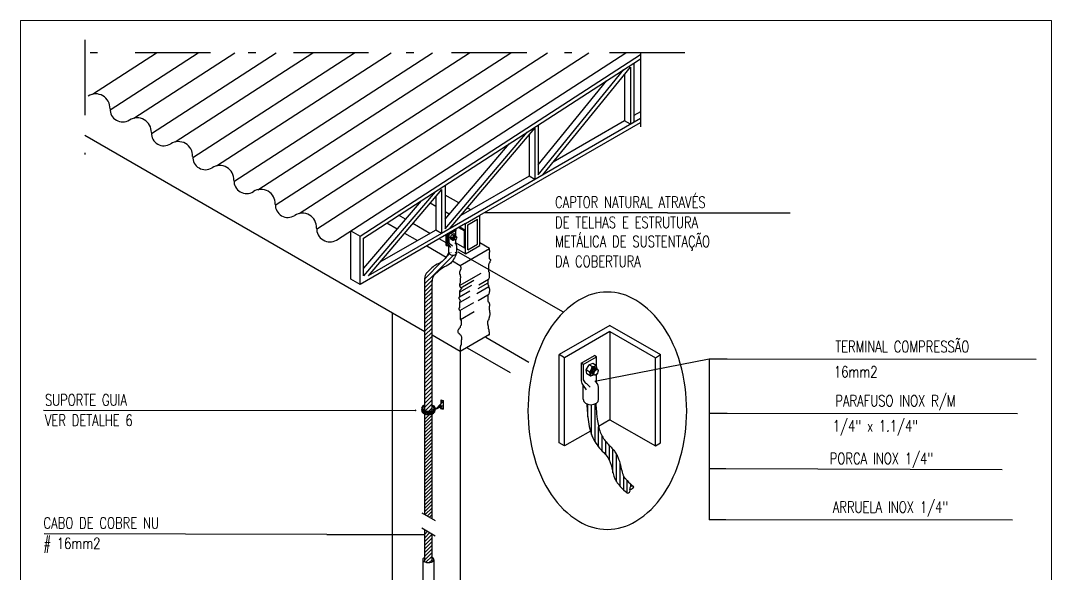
# Model space of a CAD drawing. Header units: inches. Extents: x 462047 to 462370, y 9198028 to 9198209.
# Drawn here: x 462308.33 to 462322.02, y 9198159.42 to 9198166.76 of the extents above; entities that cross this region are included whole.
import ezdxf

# ---------------------------------------------------------------- set-up
doc = ezdxf.new("R2010")
doc.units = ezdxf.units.IN
doc.header["$MEASUREMENT"] = 0
doc.linetypes.add('DASHDOTX2', pattern=[2, 1, -0.5, 0, -0.5])
for name, color, linetype in [('15', 1, 'Continuous'), ('25', 2, 'Continuous'), ('C02', 2, 'Continuous')]:
    doc.layers.add(name, color=color, linetype=linetype)
doc.layers.add('I-LIN_CHAMADA', color=9, linetype='Continuous', lineweight=9)
doc.styles.add('25CL', font='ROMANS.shx', dxfattribs={"height": 2.5})

msp = doc.modelspace()

# ---------------------------------------------------------------- hatches: boundary and pattern name
h = msp.add_hatch()
h.set_pattern_fill('ANSI31', color=256, scale=0.015, style=0)
h.set_pattern_definition([(45, (462238.9156, 9198105.52271), (-0.03367596, 0.03367596), [])])
edge = h.paths.add_edge_path()
edge.add_spline(control_points=[(462314.067, 9198163.569), (462314.089, 9198163.6), (462314.105, 9198163.636), (462314.121, 9198163.672)], knot_values=[0, 0, 0, 0, 1.886403, 1.886403, 1.886403, 1.886403], degree=3, periodic=0)
edge.add_ellipse((462314.071, 9198163.684), major_axis=(-0.0526, 0), ratio=0.708671, start_angle=0, end_angle=180, ccw=False)
edge.add_spline(control_points=[(462314.019, 9198163.684), (462314.007, 9198163.662), (462313.995, 9198163.64), (462313.981, 9198163.619)], knot_values=[0, 0, 0, 0, 1.216225, 1.216225, 1.216225, 1.216225], degree=3, periodic=0)
edge.add_spline(control_points=[(462313.981, 9198163.619), (462313.966, 9198163.598), (462313.929, 9198163.553), (462313.82, 9198163.511), (462313.759, 9198163.45), (462313.723, 9198163.412)], knot_values=[1.216225, 1.216225, 1.216225, 1.216225, 2.495653, 4.199074, 6.793347, 6.793347, 6.793347, 6.793347], degree=3, periodic=0)
edge.add_arc((462313.818, 9198163.34), 0.12, 142.735, 180)
edge.add_line((462313.698, 9198163.34), (462313.698, 9198163.333))
edge.add_line((462313.698, 9198163.333), (462313.797, 9198163.328))
edge.add_arc((462313.915, 9198163.303), 0.12, 142.735, 168.3404, ccw=False)
edge.add_spline(control_points=[(462313.819, 9198163.376), (462313.856, 9198163.413), (462313.917, 9198163.475), (462314.02, 9198163.514), (462314.055, 9198163.553), (462314.067, 9198163.569)], knot_values=[1.886403, 1.886403, 1.886403, 1.886403, 4.480676, 6.184097, 7.189229, 7.189229, 7.189229, 7.189229], degree=3, periodic=0)
h = msp.add_hatch()
h.set_pattern_fill('ANSI31', color=256, scale=0.015, angle=45, style=0)
h.set_pattern_definition([(90, (462238.85418, 9198106.10481), (-0.047625, 1e-17), [])])
edge = h.paths.add_edge_path()
edge.add_spline(control_points=[(462316.005, 9198161.373), (462316.005, 9198161.375), (462316.005, 9198161.377), (462315.998, 9198161.408), (462315.992, 9198161.438), (462315.982, 9198161.515), (462315.978, 9198161.561), (462315.973, 9198161.631), (462315.971, 9198161.654), (462315.97, 9198161.678)], knot_values=[0.035275, 0.035275, 0.035275, 0.035275, 0.144532, 0.144532, 1.839199, 1.839199, 4.284583, 4.284583, 5.471999, 5.471999, 5.471999, 5.471999], degree=3, periodic=0)
edge.add_ellipse((462315.905, 9198161.733), major_axis=(-0.102, 0), ratio=0.708671, start_angle=57.5485, end_angle=129.7624, ccw=False)
edge.add_spline(control_points=[(462315.85, 9198161.672), (462315.855, 9198161.593), (462315.863, 9198161.473), (462315.886, 9198161.351), (462315.898, 9198161.311)], knot_values=[0, 0, 0, 0, 3.980117, 6.065728, 6.065728, 6.065728, 6.065728], degree=3, periodic=0)
edge.add_spline(control_points=[(462315.898, 9198161.311), (462315.909, 9198161.27), (462315.949, 9198161.164), (462316.043, 9198161.056), (462316.185, 9198160.912), (462316.182, 9198160.672), (462316.322, 9198160.545), (462316.387, 9198160.488)], knot_values=[6.065728, 6.065728, 6.065728, 6.065728, 8.162369, 11.726694, 13.110325, 18.108707, 22.283987, 22.283987, 22.283987, 22.283987], degree=3, periodic=0)
edge.add_arc((462316.39, 9198160.523), 0.0351, 264.8281, 380.4869)
edge.add_arc((462316.453, 9198160.547), 0.0323, 49.6337, 200.4869, ccw=False)
edge.add_spline(control_points=[(462316.474, 9198160.571), (462316.466, 9198160.579), (462316.458, 9198160.586), (462316.417, 9198160.621), (462316.389, 9198160.648), (462316.36, 9198160.683), (462316.353, 9198160.693), (462316.344, 9198160.707), (462316.341, 9198160.712), (462316.336, 9198160.721), (462316.334, 9198160.726), (462316.329, 9198160.737), (462316.327, 9198160.743), (462316.317, 9198160.772), (462316.31, 9198160.8), (462316.295, 9198160.865), (462316.287, 9198160.901), (462316.267, 9198160.955), (462316.261, 9198160.971), (462316.249, 9198160.995), (462316.245, 9198161.003), (462316.235, 9198161.019), (462316.23, 9198161.027), (462316.214, 9198161.05), (462316.203, 9198161.063), (462316.185, 9198161.083), (462316.179, 9198161.09), (462316.166, 9198161.103), (462316.161, 9198161.109), (462316.148, 9198161.122), (462316.141, 9198161.129), (462316.116, 9198161.158), (462316.098, 9198161.178), (462316.075, 9198161.209), (462316.068, 9198161.219), (462316.056, 9198161.24), (462316.05, 9198161.249), (462316.039, 9198161.272), (462316.033, 9198161.284), (462316.019, 9198161.321), (462316.012, 9198161.346), (462316.005, 9198161.373)], knot_values=[5.471999, 5.471999, 5.471999, 5.471999, 6.012781, 6.012781, 8.184458, 8.184458, 9.045426, 9.045426, 9.47591, 9.47591, 9.906394, 9.906394, 10.426821, 10.426821, 12.024227, 12.024227, 13.621633, 13.621633, 14.255544, 14.255544, 14.572499, 14.572499, 14.889455, 14.889455, 15.516431, 15.516431, 15.942256, 15.942256, 16.36808, 16.36808, 16.890298, 16.890298, 18.437749, 18.437749, 19.211475, 19.211475, 19.9852, 19.9852, 20.870541, 20.870541, 22.45595, 22.45595, 22.45595, 22.45595], degree=3, periodic=0)
h = msp.add_hatch()
h.set_pattern_fill('ANSI31', color=256, scale=0.0108, style=0)
h.set_pattern_definition([(45, (462239.049053, 9198102.703208), (-0.024246692, 0.024246692), [])])
edge = h.paths.add_edge_path()
edge.add_line((462313.795, 9198159.946), (462313.698, 9198160.002))
edge.add_line((462313.698, 9198160.002), (462313.698, 9198159.574))
edge.add_ellipse((462313.745, 9198159.604), major_axis=(-0.075, 0), ratio=0.509872, start_angle=411.839, end_angle=491.867)
edge.add_line((462313.795, 9198159.576), (462313.795, 9198159.946))

# ---------------------------------------------------------------- linework, layer by layer
at = {"linetype": 'Continuous'}
for p, q in [((462313.698, 9198163.325), (462313.702, 9198163.328)), ((462313.698, 9198163.272), (462313.755, 9198163.328)), ((462313.698, 9198163.219), (462313.795, 9198163.315)), ((462313.698, 9198163.166), (462313.795, 9198163.262)), ((462313.698, 9198163.113), (462313.795, 9198163.209)), ((462313.698, 9198163.06), (462313.795, 9198163.156)), ((462313.698, 9198163.007), (462313.795, 9198163.103)), ((462313.698, 9198162.954), (462313.795, 9198163.05)), ((462313.698, 9198162.901), (462313.795, 9198162.997)), ((462313.698, 9198162.848), (462313.795, 9198162.944)), ((462313.698, 9198162.795), (462313.795, 9198162.891)), ((462313.698, 9198162.742), (462313.795, 9198162.838)), ((462313.698, 9198162.689), (462313.795, 9198162.785)), ((462313.698, 9198162.636), (462313.795, 9198162.732)), ((462313.698, 9198162.583), (462313.795, 9198162.679)), ((462313.698, 9198162.53), (462313.795, 9198162.626)), ((462313.698, 9198162.476), (462313.795, 9198162.573)), ((462313.698, 9198162.423), (462313.795, 9198162.52)), ((462313.698, 9198162.318), (462313.795, 9198162.414)), ((462313.699, 9198162.37), (462313.795, 9198162.467)), ((462313.698, 9198162.264), (462313.795, 9198162.361)), ((462313.698, 9198162.211), (462313.794, 9198162.307)), ((462313.698, 9198162.158), (462313.795, 9198162.254)), ((462313.698, 9198162.105), (462313.795, 9198162.202)), ((462313.698, 9198162.052), (462313.795, 9198162.149)), ((462313.698, 9198161.999), (462313.795, 9198162.096)), ((462313.698, 9198161.946), (462313.795, 9198162.043)), ((462313.698, 9198161.893), (462313.795, 9198161.99)), ((462313.698, 9198161.84), (462313.795, 9198161.936)), ((462313.698, 9198161.787), (462313.795, 9198161.883)), ((462313.698, 9198161.734), (462313.795, 9198161.83)), ((462313.698, 9198161.681), (462313.795, 9198161.777)), ((462313.698, 9198161.628), (462313.795, 9198161.724)), ((462313.705, 9198161.581), (462313.795, 9198161.671)), ((462313.751, 9198161.575), (462313.795, 9198161.618)), ((462313.698, 9198161.469), (462313.76, 9198161.531)), ((462313.699, 9198161.523), (462313.711, 9198161.535))]:
    msp.add_line(p, q, dxfattribs=at)
at = {"color": 0}
for p, q in [((462313.698, 9198161.427), (462313.795, 9198161.523)), ((462313.698, 9198161.381), (462313.795, 9198161.478)), ((462313.698, 9198161.336), (462313.795, 9198161.432)), ((462313.698, 9198161.29), (462313.795, 9198161.386)), ((462313.698, 9198161.244), (462313.795, 9198161.341)), ((462313.698, 9198161.199), (462313.795, 9198161.295)), ((462313.698, 9198161.153), (462313.795, 9198161.25)), ((462313.698, 9198161.108), (462313.795, 9198161.204)), ((462313.698, 9198161.062), (462313.795, 9198161.159)), ((462313.698, 9198161.017), (462313.795, 9198161.113)), ((462313.698, 9198160.971), (462313.795, 9198161.068)), ((462313.698, 9198160.926), (462313.795, 9198161.022)), ((462313.698, 9198160.88), (462313.795, 9198160.976)), ((462313.698, 9198160.834), (462313.795, 9198160.931)), ((462313.698, 9198160.789), (462313.795, 9198160.885)), ((462313.698, 9198160.743), (462313.795, 9198160.84)), ((462313.698, 9198160.698), (462313.795, 9198160.794)), ((462313.698, 9198160.652), (462313.795, 9198160.749)), ((462313.698, 9198160.561), (462313.795, 9198160.658)), ((462313.698, 9198160.516), (462313.795, 9198160.612)), ((462313.698, 9198160.607), (462313.699, 9198160.608)), ((462313.701, 9198160.609), (462313.795, 9198160.703)), ((462313.698, 9198160.47), (462313.795, 9198160.566)), ((462313.698, 9198160.424), (462313.795, 9198160.521)), ((462313.698, 9198160.379), (462313.795, 9198160.475)), ((462313.698, 9198160.333), (462313.795, 9198160.43)), ((462313.698, 9198160.288), (462313.795, 9198160.384)), ((462313.698, 9198160.242), (462313.795, 9198160.339)), ((462313.704, 9198160.202), (462313.795, 9198160.293)), ((462313.733, 9198160.186), (462313.795, 9198160.247)), ((462313.762, 9198160.169), (462313.795, 9198160.202)), ((462313.791, 9198160.152), (462313.795, 9198160.156))]:
    msp.add_line(p, q, dxfattribs=at)
at = {"layer": '15', "color": 1, "linetype": 'DASHDOTX2'}
for p, q in [((462309.183, 9198166.504), (462309.183, 9198164.981)), ((462317.152, 9198166.333), (462309.183, 9198166.333))]:
    msp.add_line(p, q, dxfattribs=at)
at = {"layer": '15', "color": 1}
for p, q in [((462309.286, 9198165.783), (462310.135, 9198166.333)), ((462309.517, 9198165.577), (462310.686, 9198166.333)), ((462309.834, 9198165.466), (462311.174, 9198166.333)), ((462310.066, 9198165.26), (462311.724, 9198166.333)), ((462310.383, 9198165.149), (462312.213, 9198166.333)), ((462310.615, 9198164.943), (462312.763, 9198166.333)), ((462310.932, 9198164.832), (462313.251, 9198166.333)), ((462311.163, 9198164.626), (462313.802, 9198166.333)), ((462311.481, 9198164.515), (462314.29, 9198166.333)), ((462311.712, 9198164.309), (462314.84, 9198166.333)), ((462312.03, 9198164.199), (462315.329, 9198166.333)), ((462312.261, 9198163.992), (462315.879, 9198166.333)), ((462312.525, 9198163.847), (462316.367, 9198166.333)), ((462312.838, 9198163.899), (462316.564, 9198166.309)), ((462316.476, 9198166.197), (462316.564, 9198166.254)), ((462316.564, 9198166.333), (462316.564, 9198165.351)), ((462312.885, 9198163.873), (462316.476, 9198166.197)), ((462315.206, 9198164.713), (462316.344, 9198166.112)), ((462315.266, 9198164.712), (462316.43, 9198166.142)), ((462316.43, 9198166.142), (462316.43, 9198165.384)), ((462316.476, 9198166.197), (462316.476, 9198165.41)), ((462315.206, 9198164.846), (462316.116, 9198165.964)), ((462316.353, 9198166.048), (462316.353, 9198165.428)), ((462316.564, 9198165.55), (462316.476, 9198165.499)), ((462316.564, 9198165.462), (462313.921, 9198163.936)), ((462314.431, 9198164.176), (462316.564, 9198165.408)), ((462316.353, 9198165.428), (462315.403, 9198164.88)), ((462316.43, 9198165.384), (462316.353, 9198165.428)), ((462313.967, 9198163.998), (462315.056, 9198165.278)), ((462314.027, 9198163.997), (462315.161, 9198165.33)), ((462315.161, 9198165.33), (462315.161, 9198164.651)), ((462315.206, 9198165.376), (462315.206, 9198164.713)), ((462309.183, 9198165.24), (462313.698, 9198162.633)), ((462313.967, 9198164.124), (462314.817, 9198165.123)), ((462315.084, 9198165.239), (462315.084, 9198164.696)), ((462313.967, 9198164.574), (462313.967, 9198163.998)), ((462315.084, 9198164.696), (462314.175, 9198164.171)), ((462315.161, 9198164.651), (462315.084, 9198164.696)), ((462313.836, 9198164.489), (462312.885, 9198163.373)), ((462313.921, 9198164.517), (462312.945, 9198163.372)), ((462313.921, 9198164.517), (462313.921, 9198163.936)), ((462314.149, 9198164.339), (462313.967, 9198164.444)), ((462313.648, 9198164.367), (462312.885, 9198163.472)), ((462313.844, 9198164.293), (462313.768, 9198164.337)), ((462313.844, 9198164.427), (462313.844, 9198163.98)), ((462313.44, 9198164.123), (462313.347, 9198164.177)), ((462314.023, 9198164.19), (462313.967, 9198164.222)), ((462314.239, 9198164.065), (462314.431, 9198164.176)), ((462314.307, 9198164.247), (462314.262, 9198164.273)), ((462314.431, 9198163.773), (462314.431, 9198164.176)), ((462316.92, 9198164.208), (462314.486, 9198164.208)), ((462316.92, 9198164.208), (462318.55, 9198164.208)), ((462314.239, 9198164.065), (462312.838, 9198163.257)), ((462313.192, 9198164.075), (462313.33, 9198163.995)), ((462313.767, 9198163.935), (462313.538, 9198164.067)), ((462314.239, 9198163.662), (462314.239, 9198164.065)), ((462314.27, 9198164.048), (462314.4, 9198164.123)), ((462314.27, 9198163.716), (462314.27, 9198164.048)), ((462314.4, 9198163.791), (462314.4, 9198164.123)), ((462312.715, 9198163.328), (462312.715, 9198163.97)), ((462312.715, 9198163.97), (462312.838, 9198163.899)), ((462312.838, 9198163.257), (462312.838, 9198163.899)), ((462313.921, 9198163.936), (462312.945, 9198163.372)), ((462313.844, 9198163.98), (462313.094, 9198163.547)), ((462313.428, 9198163.939), (462313.6, 9198163.839)), ((462313.921, 9198163.936), (462313.844, 9198163.98)), ((462312.885, 9198163.373), (462312.885, 9198163.874)), ((462313.723, 9198163.768), (462313.981, 9198163.619)), ((462313.98, 9198163.812), (462313.89, 9198163.864)), ((462314.007, 9198163.796), (462313.994, 9198163.804)), ((462314.239, 9198163.662), (462314.431, 9198163.773)), ((462314.27, 9198163.716), (462314.4, 9198163.791)), ((462314.557, 9198163.735), (462314.431, 9198163.808)), ((462314.239, 9198163.662), (462314.124, 9198163.729)), ((462314.169, 9198163.511), (462314.557, 9198163.735)), ((462314.553, 9198163.733), (462314.553, 9198163.71)), ((462314.553, 9198163.71), (462314.556, 9198163.707)), ((462314.556, 9198163.685), (462314.553, 9198163.682)), ((462314.553, 9198163.682), (462314.553, 9198163.602)), ((462314.556, 9198163.707), (462314.559, 9198163.704)), ((462314.559, 9198163.691), (462314.556, 9198163.685)), ((462314.559, 9198163.704), (462314.559, 9198163.691)), ((462314.067, 9198163.569), (462314.169, 9198163.511)), ((462314.171, 9198163.507), (462314.171, 9198163.501)), ((462314.171, 9198163.501), (462314.174, 9198163.494)), ((462314.174, 9198163.494), (462314.174, 9198163.491)), ((462314.174, 9198163.491), (462314.178, 9198163.488)), ((462314.178, 9198163.488), (462314.178, 9198163.462)), ((462314.547, 9198163.526), (462314.543, 9198163.52)), ((462314.543, 9198163.52), (462314.543, 9198163.431)), ((462314.55, 9198163.529), (462314.547, 9198163.526)), ((462314.553, 9198163.542), (462314.55, 9198163.529)), ((462314.553, 9198163.602), (462314.559, 9198163.599)), ((462314.562, 9198163.548), (462314.553, 9198163.542)), ((462314.559, 9198163.599), (462314.562, 9198163.596)), ((462314.562, 9198163.596), (462314.562, 9198163.593)), ((462314.562, 9198163.593), (462314.566, 9198163.593)), ((462314.566, 9198163.567), (462314.562, 9198163.561)), ((462314.562, 9198163.561), (462314.562, 9198163.548)), ((462314.566, 9198163.593), (462314.569, 9198163.59)), ((462314.569, 9198163.574), (462314.566, 9198163.567)), ((462314.569, 9198163.59), (462314.569, 9198163.574)), ((462313.698, 9198162.275), (462313.698, 9198163.34)), ((462314.162, 9198163.431), (462314.159, 9198163.427)), ((462314.159, 9198163.427), (462314.159, 9198163.396)), ((462314.159, 9198163.243), (462314.445, 9198163.408)), ((462314.159, 9198163.396), (462314.165, 9198163.393)), ((462314.168, 9198163.44), (462314.162, 9198163.434)), ((462314.162, 9198163.434), (462314.162, 9198163.431)), ((462314.165, 9198163.393), (462314.165, 9198163.389)), ((462314.165, 9198163.389), (462314.168, 9198163.389)), ((462314.171, 9198163.45), (462314.168, 9198163.45)), ((462314.168, 9198163.45), (462314.168, 9198163.44)), ((462314.168, 9198163.389), (462314.168, 9198163.367)), ((462314.168, 9198163.367), (462314.174, 9198163.364)), ((462314.171, 9198163.345), (462314.168, 9198163.338)), ((462314.168, 9198163.338), (462314.168, 9198163.275)), ((462314.174, 9198163.459), (462314.171, 9198163.456)), ((462314.171, 9198163.456), (462314.171, 9198163.45)), ((462314.174, 9198163.354), (462314.171, 9198163.348)), ((462314.171, 9198163.348), (462314.171, 9198163.345)), ((462314.178, 9198163.462), (462314.174, 9198163.459)), ((462314.174, 9198163.364), (462314.174, 9198163.354)), ((462314.543, 9198163.431), (462314.547, 9198163.427)), ((462314.547, 9198163.335), (462314.543, 9198163.329)), ((462314.547, 9198163.427), (462314.553, 9198163.421)), ((462314.553, 9198163.345), (462314.547, 9198163.335)), ((462314.553, 9198163.421), (462314.553, 9198163.345)), ((462312.838, 9198163.257), (462312.715, 9198163.328)), ((462313.795, 9198162.237), (462313.795, 9198163.315)), ((462314.162, 9198163.269), (462314.159, 9198163.262)), ((462314.159, 9198163.262), (462314.159, 9198163.237)), ((462314.159, 9198163.154), (462314.321, 9198163.248)), ((462314.159, 9198163.237), (462314.165, 9198163.234)), ((462314.168, 9198163.275), (462314.162, 9198163.269)), ((462314.165, 9198163.234), (462314.165, 9198163.23)), ((462314.165, 9198163.23), (462314.168, 9198163.227)), ((462314.168, 9198163.227), (462314.168, 9198163.221)), ((462314.168, 9198163.221), (462314.174, 9198163.218)), ((462314.174, 9198163.218), (462314.178, 9198163.214)), ((462314.178, 9198163.214), (462314.349, 9198163.314)), ((462314.178, 9198163.214), (462314.184, 9198163.208)), ((462314.187, 9198163.199), (462314.181, 9198163.195)), ((462314.184, 9198163.208), (462314.184, 9198163.205)), ((462314.184, 9198163.205), (462314.187, 9198163.205)), ((462314.187, 9198163.205), (462314.187, 9198163.199)), ((462314.548, 9198163.226), (462314.388, 9198163.133)), ((462314.534, 9198163.275), (462314.403, 9198163.2)), ((462314.543, 9198163.323), (462314.416, 9198163.249)), ((462314.537, 9198163.313), (462314.534, 9198163.31)), ((462314.534, 9198163.31), (462314.534, 9198163.256)), ((462314.534, 9198163.256), (462314.537, 9198163.253)), ((462314.54, 9198163.319), (462314.537, 9198163.313)), ((462314.537, 9198163.253), (462314.543, 9198163.246)), ((462314.543, 9198163.323), (462314.54, 9198163.319)), ((462314.543, 9198163.329), (462314.543, 9198163.323)), ((462314.543, 9198163.246), (462314.543, 9198163.234)), ((462314.543, 9198163.234), (462314.547, 9198163.227)), ((462314.547, 9198163.227), (462314.55, 9198163.224)), ((462314.55, 9198163.224), (462314.55, 9198163.218)), ((462314.55, 9198163.218), (462314.553, 9198163.214)), ((462314.553, 9198163.214), (462314.553, 9198163.202)), ((462314.553, 9198163.202), (462314.556, 9198163.199)), ((462314.556, 9198163.199), (462314.556, 9198163.164)), ((462314.155, 9198163.09), (462314.152, 9198163.084)), ((462314.152, 9198163.084), (462314.152, 9198163.071)), ((462314.152, 9198163.071), (462314.159, 9198163.062)), ((462314.159, 9198163.094), (462314.155, 9198163.09)), ((462314.159, 9198163.094), (462314.295, 9198163.173)), ((462314.162, 9198163.173), (462314.159, 9198163.167)), ((462314.159, 9198163.167), (462314.159, 9198163.094)), ((462314.159, 9198163.062), (462314.159, 9198163.059)), ((462314.168, 9198163.18), (462314.162, 9198163.176)), ((462314.162, 9198163.176), (462314.162, 9198163.173)), ((462314.174, 9198163.186), (462314.168, 9198163.183)), ((462314.168, 9198163.183), (462314.168, 9198163.18)), ((462314.169, 9198163.021), (462314.302, 9198163.097)), ((462314.178, 9198163.189), (462314.174, 9198163.186)), ((462314.181, 9198163.195), (462314.178, 9198163.189)), ((462314.537, 9198163.116), (462314.407, 9198163.041)), ((462314.537, 9198163.116), (462314.534, 9198163.113)), ((462314.534, 9198163.113), (462314.534, 9198163.04)), ((462314.543, 9198163.122), (462314.537, 9198163.116)), ((462314.547, 9198163.129), (462314.543, 9198163.125)), ((462314.543, 9198163.125), (462314.543, 9198163.122)), ((462314.55, 9198163.135), (462314.547, 9198163.129)), ((462314.553, 9198163.141), (462314.55, 9198163.135)), ((462314.556, 9198163.164), (462314.553, 9198163.16)), ((462314.553, 9198163.16), (462314.553, 9198163.141)), ((462314.159, 9198162.947), (462314.152, 9198162.944)), ((462314.152, 9198162.944), (462314.152, 9198162.928)), ((462314.152, 9198162.928), (462314.155, 9198162.922)), ((462314.159, 9198163.059), (462314.165, 9198163.052)), ((462314.162, 9198163.027), (462314.159, 9198163.017)), ((462314.159, 9198163.017), (462314.159, 9198162.947)), ((462314.165, 9198163.036), (462314.162, 9198163.033)), ((462314.162, 9198163.033), (462314.162, 9198163.027)), ((462314.164, 9198162.911), (462314.349, 9198163.017)), ((462314.165, 9198163.052), (462314.168, 9198163.049)), ((462314.168, 9198163.043), (462314.165, 9198163.036)), ((462314.168, 9198163.049), (462314.168, 9198163.043)), ((462314.534, 9198163.04), (462314.537, 9198163.033)), ((462314.537, 9198163.033), (462314.54, 9198163.03)), ((462314.54, 9198163.03), (462314.543, 9198163.027)), ((462314.543, 9198163.027), (462314.543, 9198163.021)), ((462314.543, 9198163.021), (462314.547, 9198163.021)), ((462314.547, 9198163.021), (462314.553, 9198163.014)), ((462314.553, 9198163.014), (462314.553, 9198163.001)), ((462314.553, 9198163.001), (462314.556, 9198162.998)), ((462314.556, 9198162.97), (462314.553, 9198162.97)), ((462314.553, 9198162.97), (462314.553, 9198162.922)), ((462314.556, 9198162.998), (462314.556, 9198162.97)), ((462314.155, 9198162.922), (462314.159, 9198162.919)), ((462314.159, 9198162.919), (462314.162, 9198162.916)), ((462314.162, 9198162.916), (462314.165, 9198162.909)), ((462314.165, 9198162.909), (462314.168, 9198162.906)), ((462314.168, 9198162.906), (462314.168, 9198162.798)), ((462314.168, 9198162.798), (462314.174, 9198162.788)), ((462314.172, 9198162.791), (462314.356, 9198162.897)), ((462314.174, 9198162.788), (462314.181, 9198162.782)), ((462314.547, 9198162.792), (462314.543, 9198162.788)), ((462314.543, 9198162.788), (462314.543, 9198162.782)), ((462314.55, 9198162.795), (462314.547, 9198162.792)), ((462314.553, 9198162.814), (462314.55, 9198162.814)), ((462314.55, 9198162.814), (462314.55, 9198162.795)), ((462314.553, 9198162.922), (462314.556, 9198162.916)), ((462314.556, 9198162.833), (462314.553, 9198162.827)), ((462314.553, 9198162.827), (462314.553, 9198162.814)), ((462314.556, 9198162.916), (462314.556, 9198162.9)), ((462314.556, 9198162.9), (462314.559, 9198162.897)), ((462314.559, 9198162.836), (462314.556, 9198162.833)), ((462314.559, 9198162.897), (462314.559, 9198162.89)), ((462314.559, 9198162.89), (462314.562, 9198162.887)), ((462314.562, 9198162.849), (462314.559, 9198162.843)), ((462314.559, 9198162.843), (462314.559, 9198162.836)), ((462314.562, 9198162.887), (462314.562, 9198162.849)), ((462314.143, 9198162.655), (462314.139, 9198162.645)), ((462314.149, 9198162.664), (462314.143, 9198162.655)), ((462314.152, 9198162.674), (462314.149, 9198162.664)), ((462314.159, 9198162.677), (462314.152, 9198162.674)), ((462314.168, 9198162.687), (462314.159, 9198162.677)), ((462314.174, 9198162.706), (462314.168, 9198162.699)), ((462314.168, 9198162.699), (462314.168, 9198162.687)), ((462314.178, 9198162.712), (462314.174, 9198162.706)), ((462314.181, 9198162.715), (462314.178, 9198162.712)), ((462314.181, 9198162.782), (462314.181, 9198162.715)), ((462314.534, 9198162.769), (462314.531, 9198162.766)), ((462314.531, 9198162.766), (462314.531, 9198162.731)), ((462314.531, 9198162.731), (462314.534, 9198162.728)), ((462314.54, 9198162.782), (462314.534, 9198162.776)), ((462314.534, 9198162.776), (462314.534, 9198162.769)), ((462314.534, 9198162.728), (462314.534, 9198162.722)), ((462314.534, 9198162.722), (462314.537, 9198162.715)), ((462314.537, 9198162.715), (462314.537, 9198162.712)), ((462314.537, 9198162.712), (462314.54, 9198162.706)), ((462314.543, 9198162.782), (462314.54, 9198162.782)), ((462314.54, 9198162.706), (462314.54, 9198162.674)), ((462314.54, 9198162.674), (462314.543, 9198162.668)), ((462314.543, 9198162.668), (462314.543, 9198162.664)), ((462314.543, 9198162.664), (462314.547, 9198162.658)), ((462314.547, 9198162.658), (462314.547, 9198162.645)), ((462313.795, 9198162.588), (462314.168, 9198162.372)), ((462314.139, 9198162.645), (462314.139, 9198162.626)), ((462314.139, 9198162.626), (462314.143, 9198162.617)), ((462314.143, 9198162.617), (462314.149, 9198162.61)), ((462314.149, 9198162.61), (462314.152, 9198162.607)), ((462314.152, 9198162.607), (462314.159, 9198162.601)), ((462314.159, 9198162.601), (462314.165, 9198162.595)), ((462314.165, 9198162.595), (462314.168, 9198162.591)), ((462314.168, 9198162.372), (462314.556, 9198162.596)), ((462314.168, 9198162.591), (462314.174, 9198162.588)), ((462314.174, 9198162.588), (462314.178, 9198162.582)), ((462314.178, 9198162.582), (462314.178, 9198162.579)), ((462314.178, 9198162.579), (462314.181, 9198162.575)), ((462314.181, 9198162.575), (462314.181, 9198162.569)), ((462314.181, 9198162.569), (462314.184, 9198162.56)), ((462314.187, 9198162.525), (462314.181, 9198162.512)), ((462314.181, 9198162.512), (462314.181, 9198162.451)), ((462314.184, 9198162.56), (462314.187, 9198162.556)), ((462314.187, 9198162.556), (462314.187, 9198162.525)), ((462314.507, 9198162.557), (462315.078, 9198162.228)), ((462314.547, 9198162.645), (462314.55, 9198162.642)), ((462314.55, 9198162.642), (462314.55, 9198162.633)), ((462314.55, 9198162.633), (462314.553, 9198162.63)), ((462314.553, 9198162.63), (462314.553, 9198162.585)), ((462314.171, 9198162.436), (462314.168, 9198162.432)), ((462314.168, 9198162.432), (462314.168, 9198162.372)), ((462314.174, 9198162.445), (462314.171, 9198162.442)), ((462314.171, 9198162.442), (462314.171, 9198162.436)), ((462314.178, 9198162.451), (462314.174, 9198162.445)), ((462314.181, 9198162.451), (462314.178, 9198162.451)), ((462314.263, 9198162.416), (462314.833, 9198162.087)), ((462313.698, 9198161.584), (462313.698, 9198162.275)), ((462317.476, 9198162.265), (462317.476, 9198160.133)), ((462317.715, 9198162.265), (462317.476, 9198162.265)), ((462313.795, 9198161.585), (462313.795, 9198162.237)), ((462308.634, 9198161.589), (462313.58, 9198161.586)), ((462313.698, 9198160.609), (462313.698, 9198161.539)), ((462313.795, 9198160.571), (462313.795, 9198161.539)), ((462317.715, 9198161.545), (462317.476, 9198161.545)), ((462317.695, 9198160.809), (462317.476, 9198160.809)), ((462313.698, 9198160.206), (462313.698, 9198160.609)), ((462313.795, 9198160.15), (462313.795, 9198160.571)), ((462313.659, 9198160.228), (462313.838, 9198160.125)), ((462317.695, 9198160.133), (462317.476, 9198160.133)), ((462313.659, 9198160.025), (462313.838, 9198159.921)), ((462313.659, 9198160.025), (462313.838, 9198159.921)), ((462313.698, 9198159.574), (462313.698, 9198160.002)), ((462313.795, 9198159.576), (462313.795, 9198159.946))]:
    msp.add_line(p, q, dxfattribs=at)
at = {"layer": '15'}
for p, q in [((462314.162, 9198164.021), (462314.239, 9198163.976)), ((462313.98, 9198163.776), (462313.98, 9198163.916)), ((462313.994, 9198163.769), (462313.994, 9198163.924)), ((462314.11, 9198163.991), (462314.11, 9198163.975)), ((462314.148, 9198164.013), (462314.225, 9198163.969)), ((462314.225, 9198163.969), (462314.239, 9198163.976)), ((462314.225, 9198163.744), (462314.225, 9198163.969)), ((462314.239, 9198163.751), (462314.239, 9198163.976)), ((462313.98, 9198163.776), (462313.994, 9198163.769)), ((462313.994, 9198163.769), (462314.016, 9198163.781)), ((462314.11, 9198163.81), (462314.225, 9198163.744)), ((462314.225, 9198163.744), (462314.239, 9198163.751)), ((462315.542, 9198162.891), (462314.14, 9198163.688)), ((462313.265, 9198162.884), (462313.265, 9198156.249)), ((462314.168, 9198162.372), (462314.168, 9198155.797)), ((462317.476, 9198162.265), (462315.98, 9198161.972)), ((462321.817, 9198162.261), (462317.715, 9198162.265)), ((462313.58, 9198161.586), (462313.569, 9198161.593)), ((462313.58, 9198161.586), (462313.571, 9198161.581)), ((462321.573, 9198161.541), (462317.715, 9198161.545)), ((462321.367, 9198160.798), (462317.695, 9198160.809)), ((462321.503, 9198160.127), (462317.695, 9198160.133)), ((462312.399, 9198159.937), (462308.642, 9198159.946)), ((462312.399, 9198159.937), (462313.698, 9198159.937))]:
    msp.add_line(p, q, dxfattribs=at)
msp.add_lwpolyline([(462316.123, 9198163.156, 0.139443), (462315.744, 9198163.048, 0.107104), (462315.378, 9198162.695, 0.080014), (462315.154, 9198162.208, 0.067711), (462315.069, 9198161.581, 0.067711), (462315.154, 9198160.955, 0.080014), (462315.378, 9198160.468, 0.107104), (462315.744, 9198160.114, 0.139443), (462316.123, 9198160.006, 0.139443), (462316.502, 9198160.114, 0.107104), (462316.868, 9198160.468, 0.080014), (462317.092, 9198160.955, 0.067711), (462317.177, 9198161.581, 0.067711), (462317.092, 9198162.208, 0.080014), (462316.868, 9198162.695, 0.107104), (462316.502, 9198163.048, 0.139443)], format="xyb", close=True, dxfattribs=at)
at = {"layer": '15', "color": 1}
for centre, radius, start, end in [((462309.328, 9198165.598), 0.189, 357.5404, 122.4596), ((462309.685, 9198165.583), 0.168, 177.5404, 302.4596), ((462309.877, 9198165.281), 0.189, 357.5404, 122.4596), ((462310.234, 9198165.266), 0.168, 177.5404, 302.4596), ((462310.425, 9198164.965), 0.189, 357.5404, 122.4596), ((462310.783, 9198164.949), 0.168, 177.5404, 302.4596), ((462310.974, 9198164.648), 0.189, 357.5404, 122.4596), ((462311.331, 9198164.632), 0.168, 177.5404, 302.4596), ((462311.523, 9198164.331), 0.189, 357.5404, 122.4596), ((462311.88, 9198164.315), 0.168, 177.5404, 302.4596), ((462312.072, 9198164.014), 0.189, 357.5404, 122.4596), ((462312.438, 9198164), 0.177, 178.2733, 299.7876), ((462313.818, 9198163.34), 0.12, 142.735, 180), ((462313.915, 9198163.303), 0.12, 142.735, 180)]:
    msp.add_arc(centre, radius, start, end, dxfattribs=at)
at = {"layer": '15'}
for centre, radius, start, end in [((462316.39, 9198160.523), 0.0351, 264.8281, 20.4869), ((462316.453, 9198160.547), 0.0323, 47.8349, 200.4869), ((462316.41, 9198160.61), 0.0761, 279.823, 328.4989)]:
    msp.add_arc(centre, radius, start, end, dxfattribs=at)
for centre, major_axis, start_param, end_param in [((462314.089, 9198163.879), (-0.0132, -0.019), 3.158868, 6.283185), ((462314.095, 9198163.876), (-0.0132, -0.019), 3.158868, 6.283185), ((462314.1, 9198163.873), (-0.0132, -0.019), 3.158868, 6.283185), ((462315.939, 9198162.112), (0.0257, 0.0369), 0.017275, 3.141593), ((462315.95, 9198162.106), (0.0257, 0.0369), 0.017275, 3.141593), ((462315.961, 9198162.099), (0.0257, 0.0369), 0.017275, 3.141593)]:
    msp.add_ellipse(centre, major_axis=major_axis, ratio=0.281547, start_param=start_param, end_param=end_param, dxfattribs=at)
at = {"layer": '15', "color": 1}
for points in [[(462314.019, 9198163.684), (462313.93, 9198163.563), (462313.841, 9198163.513), (462313.723, 9198163.412)], [(462314.121, 9198163.672), (462314.027, 9198163.527), (462313.938, 9198163.477), (462313.819, 9198163.376)]]:
    msp.add_spline(points, degree=3, dxfattribs=at)
at = {"layer": '15'}
for points, knots in [([(462315.85, 9198161.672), (462315.855, 9198161.593), (462315.865, 9198161.431), (462315.921, 9198161.196), (462316.043, 9198161.056), (462316.185, 9198160.912), (462316.182, 9198160.672), (462316.322, 9198160.545), (462316.387, 9198160.488)], [0, 0, 0, 0, 3.980117, 8.162369, 11.726694, 13.110325, 18.108707, 22.283987, 22.283987, 22.283987, 22.283987]), ([(462315.97, 9198161.68), (462315.971, 9198161.656), (462315.973, 9198161.632), (462315.978, 9198161.561), (462315.982, 9198161.515), (462315.992, 9198161.438), (462315.998, 9198161.408), (462316.011, 9198161.35), (462316.019, 9198161.322), (462316.033, 9198161.284), (462316.039, 9198161.272), (462316.05, 9198161.249), (462316.056, 9198161.24), (462316.068, 9198161.219), (462316.075, 9198161.209), (462316.098, 9198161.178), (462316.116, 9198161.158), (462316.141, 9198161.129), (462316.148, 9198161.122), (462316.161, 9198161.109), (462316.166, 9198161.103), (462316.179, 9198161.09), (462316.185, 9198161.083), (462316.203, 9198161.063), (462316.214, 9198161.05), (462316.23, 9198161.027), (462316.235, 9198161.019), (462316.245, 9198161.003), (462316.249, 9198160.995), (462316.261, 9198160.971), (462316.267, 9198160.955), (462316.287, 9198160.901), (462316.295, 9198160.865), (462316.31, 9198160.8), (462316.317, 9198160.772), (462316.327, 9198160.743), (462316.329, 9198160.737), (462316.334, 9198160.726), (462316.336, 9198160.721), (462316.341, 9198160.712), (462316.344, 9198160.707), (462316.353, 9198160.693), (462316.36, 9198160.683), (462316.389, 9198160.648), (462316.417, 9198160.621), (462316.458, 9198160.586), (462316.466, 9198160.578), (462316.475, 9198160.571)], [0, 0, 0, 0, 1.222692, 1.222692, 3.668075, 3.668075, 5.362742, 5.362742, 7.057409, 7.057409, 7.942749, 7.942749, 8.716475, 8.716475, 9.4902, 9.4902, 11.037651, 11.037651, 11.559869, 11.559869, 11.985694, 11.985694, 12.411519, 12.411519, 13.038495, 13.038495, 13.35545, 13.35545, 13.672406, 13.672406, 14.306317, 14.306317, 15.903722, 15.903722, 17.501128, 17.501128, 18.021555, 18.021555, 18.452039, 18.452039, 18.882523, 18.882523, 19.743491, 19.743491, 21.915168, 21.915168, 22.472242, 22.472242, 22.472242, 22.472242])]:
    msp.add_open_spline(points, degree=3, knots=knots, dxfattribs=at)
at = {"layer": '25', "ltscale": 1.6}
for p, q in [((462314.005, 9198163.93), (462314.096, 9198163.983)), ((462314.019, 9198163.922), (462314.005, 9198163.93)), ((462314.005, 9198163.93), (462314.005, 9198163.809)), ((462314.019, 9198163.922), (462314.11, 9198163.975)), ((462314.019, 9198163.922), (462314.019, 9198163.817)), ((462314.11, 9198163.975), (462314.096, 9198163.983)), ((462314.11, 9198163.914), (462314.11, 9198163.975)), ((462314.018, 9198163.779), (462314.039, 9198163.748)), ((462314.04, 9198163.792), (462314.068, 9198163.768)), ((462314.11, 9198163.798), (462314.11, 9198163.855)), ((462315.776, 9198162.211), (462315.952, 9198162.313)), ((462315.803, 9198162.195), (462315.98, 9198162.297)), ((462315.98, 9198162.297), (462315.952, 9198162.313)), ((462315.98, 9198162.179), (462315.98, 9198162.297)), ((462315.803, 9198162.195), (462315.776, 9198162.211)), ((462315.776, 9198162.211), (462315.776, 9198161.976)), ((462315.803, 9198162.195), (462315.803, 9198161.992)), ((462315.98, 9198161.955), (462315.98, 9198162.064)), ((462315.802, 9198161.918), (462315.842, 9198161.858)), ((462315.844, 9198161.942), (462315.897, 9198161.895))]:
    msp.add_line(p, q, dxfattribs=at)
at = {"layer": '25'}
for p, q in [((462314.039, 9198163.885), (462314.059, 9198163.92)), ((462314.06, 9198163.872), (462314.039, 9198163.885)), ((462314.044, 9198163.858), (462314.039, 9198163.885)), ((462314.085, 9198163.929), (462314.059, 9198163.92)), ((462314.081, 9198163.908), (462314.059, 9198163.92)), ((462314.108, 9198163.916), (462314.085, 9198163.929)), ((462314.097, 9198163.9), (462314.096, 9198163.896)), ((462314.103, 9198163.898), (462314.102, 9198163.893)), ((462314.108, 9198163.895), (462314.107, 9198163.89)), ((462314.115, 9198163.89), (462314.11, 9198163.913)), ((462314.114, 9198163.892), (462314.113, 9198163.889)), ((462314.019, 9198163.684), (462314.019, 9198163.779)), ((462314.067, 9198163.844), (462314.044, 9198163.858)), ((462314.093, 9198163.852), (462314.071, 9198163.844)), ((462314.076, 9198163.86), (462314.081, 9198163.863)), ((462314.082, 9198163.857), (462314.087, 9198163.86)), ((462314.087, 9198163.854), (462314.092, 9198163.857)), ((462314.124, 9198163.684), (462314.124, 9198163.767)), ((462316.158, 9198162.714), (462315.485, 9198162.326)), ((462316.158, 9198162.714), (462316.831, 9198162.326)), ((462316.158, 9198162.633), (462315.555, 9198162.285)), ((462316.158, 9198162.633), (462316.158, 9198161.461)), ((462316.158, 9198162.633), (462316.761, 9198162.285)), ((462315.485, 9198161.154), (462315.485, 9198162.326)), ((462315.555, 9198162.285), (462315.485, 9198162.326)), ((462315.555, 9198161.113), (462315.555, 9198162.285)), ((462316.761, 9198162.285), (462316.831, 9198162.326)), ((462316.761, 9198161.113), (462316.761, 9198162.285)), ((462316.831, 9198161.154), (462316.831, 9198162.326)), ((462315.842, 9198162.122), (462315.881, 9198162.191)), ((462315.883, 9198162.098), (462315.842, 9198162.122)), ((462315.851, 9198162.07), (462315.842, 9198162.122)), ((462315.931, 9198162.208), (462315.881, 9198162.191)), ((462315.923, 9198162.167), (462315.881, 9198162.191)), ((462315.976, 9198162.182), (462315.931, 9198162.208)), ((462315.954, 9198162.152), (462315.953, 9198162.145)), ((462315.965, 9198162.149), (462315.964, 9198162.139)), ((462315.976, 9198162.142), (462315.974, 9198162.132)), ((462315.989, 9198162.132), (462315.98, 9198162.177)), ((462315.987, 9198162.136), (462315.986, 9198162.13)), ((462315.897, 9198162.044), (462315.851, 9198162.07)), ((462315.947, 9198162.059), (462315.903, 9198162.044)), ((462315.914, 9198162.075), (462315.924, 9198162.081)), ((462315.924, 9198162.069), (462315.934, 9198162.074)), ((462315.935, 9198162.063), (462315.945, 9198162.068)), ((462315.803, 9198161.733), (462315.803, 9198161.917)), ((462316.007, 9198161.733), (462316.007, 9198161.893)), ((462313.909, 9198161.728), (462313.908, 9198161.609)), ((462313.832, 9198161.598), (462313.928, 9198161.64)), ((462313.928, 9198161.647), (462313.835, 9198161.608)), ((462316.158, 9198161.461), (462316.005, 9198161.373)), ((462316.158, 9198161.461), (462316.761, 9198161.113)), ((462315.898, 9198161.311), (462315.555, 9198161.113)), ((462315.555, 9198161.113), (462315.485, 9198161.154)), ((462316.761, 9198161.113), (462316.831, 9198161.154)), ((462313.67, 9198159.604), (462313.67, 9198158.597)), ((462313.82, 9198159.604), (462313.82, 9198158.597))]:
    msp.add_line(p, q, dxfattribs=at)
for centre, radius, start, end in [((462314.026, 9198163.916), 0.0549, 307.9969, 352.0248), ((462314.084, 9198163.939), 0.0318, 263.8108, 314.501), ((462314.106, 9198163.912), 0.00411, 10.8846, 60), ((462314.111, 9198163.889), 0.00411, 359.1317, 10.8846), ((462314.034, 9198163.853), 0.0319, 345.5818, 36.1065), ((462314.069, 9198163.848), 0.00411, 240, 289.1165), ((462314.092, 9198163.856), 0.00411, 289.1165, 296.2919), ((462314.06, 9198163.757), 0.0645, 8.2416, 53.8328), ((462315.818, 9198162.182), 0.106, 307.9969, 352.0248), ((462315.929, 9198162.228), 0.0616, 263.8108, 314.501), ((462315.972, 9198162.175), 0.00797, 10.8846, 60), ((462315.981, 9198162.13), 0.00797, 359.1317, 10.8846), ((462315.833, 9198162.062), 0.0618, 345.5818, 36.1065), ((462315.901, 9198162.051), 0.00797, 240, 289.1165), ((462315.944, 9198162.066), 0.00797, 289.1165, 296.2919), ((462315.883, 9198161.875), 0.125, 8.2416, 53.8328)]:
    msp.add_arc(centre, radius, start, end, dxfattribs=at)
at = {"layer": '25', "ltscale": 1.6}
for centre, radius, start, end in [((462314.048, 9198163.811), 0.0431, 181.9565, 227.0468), ((462314.06, 9198163.83), 0.0431, 197.037, 242.1272), ((462315.859, 9198161.979), 0.0835, 181.9565, 227.0468), ((462315.883, 9198162.016), 0.0835, 197.037, 242.1272)]:
    msp.add_arc(centre, radius, start, end, dxfattribs=at)
at = {"layer": '25'}
for centre, major_axis, ratio, start_param, end_param in [((462314.089, 9198163.879), (0.0179, 0.0309), 0.500279, 5.414719, 10.426914), ((462314.089, 9198163.879), (-0.0117, -0.0203), 0.500279, 2.686448, 6.55275), ((462315.939, 9198162.112), (0.0346, 0.06), 0.500279, -0.868466, 4.143729), ((462315.939, 9198162.112), (0.0227, 0.0393), 0.500279, -0.455145, 3.411157), ((462313.746, 9198161.614), (-0.075, 0), 0.509872, -0.88586, 0.969434), ((462313.746, 9198161.584), (0.075, 0), 0.509872, 3.145857, 4.111026), ((462313.746, 9198161.614), (-0.075, 0), 0.509872, 0.991409, 4.001308), ((462313.746, 9198161.584), (0.075, 0), 0.509872, 4.133002, 6.275309), ((462313.745, 9198159.604), (-0.075, 0), 0.509872, 5.378424, 10.264857)]:
    msp.add_ellipse(centre, major_axis=major_axis, ratio=ratio, start_param=start_param, end_param=end_param, dxfattribs=at)
for centre, major_axis in [((462314.107, 9198163.869), (-0.011, -0.0191)), ((462315.973, 9198162.092), (-0.0213, -0.037))]:
    msp.add_ellipse(centre, major_axis=major_axis, ratio=0.509483, dxfattribs=at)
at = {"layer": '25', "linetype": 'Continuous'}
for centre, major_axis, start_param, end_param in [((462314.071, 9198163.684), (-0.0526, 0), 0, 3.141593), ((462315.905, 9198161.733), (0.102, 0), 3.141593, 6.283185)]:
    msp.add_ellipse(centre, major_axis=major_axis, ratio=0.708671, start_param=start_param, end_param=end_param, dxfattribs=at)
at = {"layer": '25'}
for points, knots in [([(462313.671, 9198161.644), (462313.67, 9198161.643), (462313.67, 9198161.643), (462313.664, 9198161.637), (462313.659, 9198161.631), (462313.655, 9198161.617), (462313.655, 9198161.609), (462313.66, 9198161.595), (462313.665, 9198161.588), (462313.675, 9198161.579), (462313.681, 9198161.576), (462313.693, 9198161.57)], [5.761933, 5.761933, 5.761933, 5.761933, 5.79585, 5.79585, 6.130508, 6.130508, 6.465166, 6.465166, 6.799823, 6.799823, 7.084903, 7.084903, 7.084903, 7.084903]), ([(462313.658, 9198161.602), (462313.658, 9198161.602), (462313.658, 9198161.602), (462313.658, 9198161.602), (462313.657, 9198161.604), (462313.656, 9198161.587), (462313.657, 9198161.579), (462313.662, 9198161.565), (462313.666, 9198161.559), (462313.677, 9198161.549), (462313.682, 9198161.546), (462313.694, 9198161.54)], [5.761933, 5.761933, 5.761933, 5.761933, 5.79585, 5.79585, 6.130508, 6.130508, 6.465166, 6.465166, 6.799823, 6.799823, 7.084903, 7.084903, 7.084903, 7.084903]), ([(462313.693, 9198161.57), (462313.709, 9198161.563), (462313.729, 9198161.56), (462313.769, 9198161.561), (462313.789, 9198161.565), (462313.813, 9198161.577), (462313.821, 9198161.582), (462313.831, 9198161.595), (462313.834, 9198161.601), (462313.836, 9198161.615), (462313.835, 9198161.622), (462313.83, 9198161.635), (462313.825, 9198161.64), (462313.821, 9198161.644)], [7.178555, 7.178555, 7.178555, 7.178555, 7.882816, 7.882816, 8.631151, 8.631151, 9.025488, 9.025488, 9.342435, 9.342435, 9.659381, 9.659381, 9.946042, 9.946042, 9.946042, 9.946042])]:
    msp.add_open_spline(points, degree=3, knots=knots, dxfattribs=at)
at = {"layer": 'C02'}
for p, q in [((462313.857, 9198161.617), (462313.928, 9198161.696)), ((462313.865, 9198161.621), (462313.928, 9198161.69)), ((462313.909, 9198161.728), (462313.943, 9198161.719)), ((462313.928, 9198161.696), (462313.928, 9198161.69)), ((462313.943, 9198161.719), (462313.943, 9198161.601)), ((462313.908, 9198161.609), (462313.943, 9198161.601)), ((462313.928, 9198161.647), (462313.928, 9198161.64))]:
    msp.add_line(p, q, dxfattribs=at)
for centre, radius in [((462313.924, 9198161.709), 0.00415), ((462313.924, 9198161.709), 0.0016), ((462313.924, 9198161.617), 0.00415), ((462313.924, 9198161.617), 0.0016)]:
    msp.add_circle(centre, radius, dxfattribs=at)
for points in [[(462313.671, 9198161.644), (462313.685, 9198161.653), (462313.698, 9198161.658)], [(462313.694, 9198161.54), (462313.706, 9198161.536), (462313.721, 9198161.533), (462313.746, 9198161.53), (462313.788, 9198161.536), (462313.814, 9198161.549), (462313.831, 9198161.567), (462313.833, 9198161.6)], [(462313.795, 9198161.655), (462313.809, 9198161.65), (462313.821, 9198161.644)]]:
    msp.add_spline(points, degree=3, dxfattribs=at)
at = {"layer": 'I-LIN_CHAMADA'}
msp.add_lwpolyline([(462308.329, 9198166.76), (462322.021, 9198166.76), (462322.021, 9198152.413), (462308.329, 9198152.413)], close=True, dxfattribs=at)

# ---------------------------------------------------------------- texts
at = {"layer": '25', "style": '25CL', "width": 0.75}
for s, p in [('CAPTOR NATURAL ATRAVÉS ', (462315.429, 9198164.274)), ('DE TELHAS E ESTRUTURA', (462315.429, 9198164.006)), ('METÁLICA DE SUSTENTAÇÃO', (462315.429, 9198163.753)), ('DA COBERTURA', (462315.429, 9198163.488)), ('TERMINAL COMPRESSÃO', (462319.152, 9198162.357)), ('16mm2', (462319.133, 9198162.023)), ('SUPORTE GUIA ', (462308.652, 9198161.649)), ('PARAFUSO INOX R/M ', (462319.152, 9198161.638)), ('VER DETALHE 6', (462308.652, 9198161.379)), ('1/4" x 1.1/4" ', (462319.118, 9198161.304)), ('PORCA INOX 1/4"', (462319.077, 9198160.872)), ('ARRUELA INOX 1/4"', (462319.117, 9198160.227)), ('CABO DE COBRE NU', (462308.633, 9198160.016)), ('# 16mm2', (462308.633, 9198159.746))]:
    msp.add_text(s, height=0.15, dxfattribs=at).set_placement(p)

doc.saveas('drawing.dxf')
